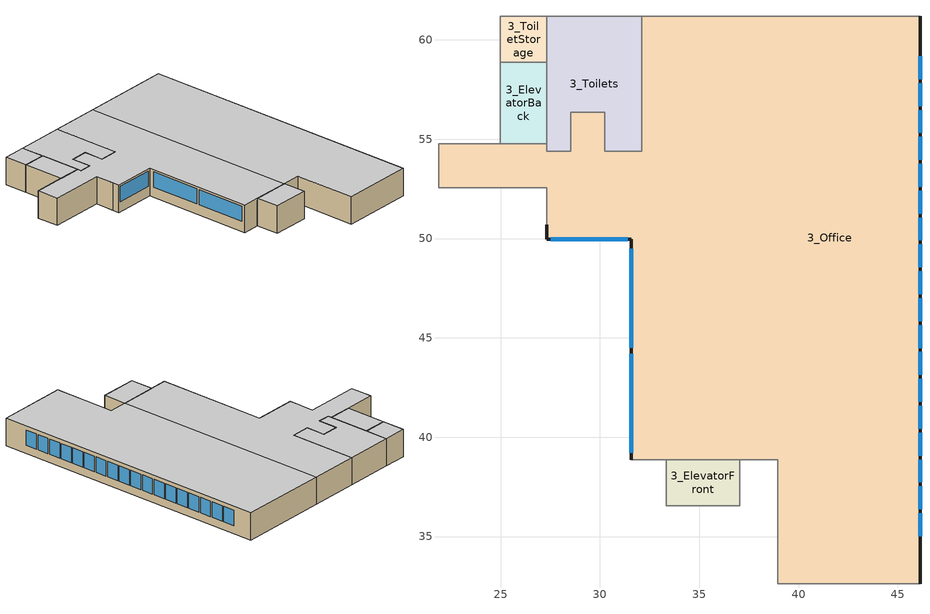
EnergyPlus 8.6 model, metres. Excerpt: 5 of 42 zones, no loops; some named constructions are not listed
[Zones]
3_ElevatorBack
 floor to 2_ElevatorBack (STD_CEI1): 27.32,58.87 27.32,54.77 24.99,54.77 24.99,58.87 z8.35
 wall to 1_StairsBack (STD_PAR1 Reversed): 24.99,58.87 24.99,54.77 z8.35:11.1
 wall to 3_ToiletStorage (STD_PAR1): 27.32,58.87 24.99,58.87 z8.35:11.1
 wall to 3_Toilets (STD_PAR1): 27.32,54.77 27.32,58.87 z8.35:11.1
 wall to 3_Office (STD_PAR1): 24.99,54.77 27.32,54.77 z8.35:11.1
 ceiling adiabatic (STD_CEI1): 27.32,54.77 27.32,58.87 24.99,58.87 24.99,54.77 z11.1
3_ElevatorFront
 floor to 2_ElevatorFront (STD_CEI1): 37.05,38.87 37.05,36.56 33.34,36.56 33.34,38.87 z8.35
 wall to 1_Corridor (STD_PAR1 Reversed): 37.05,36.56 37.05,38.87 z8.35:11.1
 wall adiabatic (STD_WAL2): 33.34,38.87 33.34,36.56 z8.35:11.1
 wall to 3_Office (STD_PAR1): 37.05,38.87 33.34,38.87 z8.35:11.1
 wall to 1_Corridor (STD_PAR1): 33.34,36.56 37.05,36.56 z8.35:11.1
 ceiling adiabatic (STD_CEI1): 37.05,36.56 37.05,38.87 33.34,38.87 33.34,36.56 z11.1
3_Office
 floor to 2_Meeting (STD_CEI1): 46.11,38.87 46.11,32.63 38.95,32.63 38.95,38.87 z8.35
 floor to 2_Office (STD_CEI1): 37.04,61.18 37.04,54.4 32.11,54.4 32.11,61.18 z8.35; 46.11,61.18 46.11,38.87 37.05,38.87 37.04,61.18 z8.35; 30.24,56.36 30.24,54.4 37.04,54.4 37.05,38.87 31.58,38.87 31.58,49.98 27.32,49.98 27.32,52.56 21.88,52.56 21.88,54.77 27.32,54.77 27.32,54.4 28.54,54.4 28.54,56.36 z8.35
 wall outside (STD_WAL2): 46.11,32.63 46.11,61.18 / 27.32,50.69 27.32,49.98 z8.35:11.1
 wall outside (STD_PART): 27.32,49.98 31.58,49.98 31.58,38.87 z8.35:11.1
 wall to 1_StairsBack (STD_PAR1 Reversed): 24.99,54.77 21.88,54.77 z8.35:11.1
 wall to 1_Corridor (STD_PAR1 Reversed): 37.05,38.87 38.95,38.87 38.95,32.63 z8.35:11.1
 wall to 3_Toilets (STD_PAR1 Reversed): 32.11,61.18 32.11,54.4 30.24,54.4 30.24,56.36 28.54,56.36 28.54,54.4 27.32,54.4 27.32,54.77 z8.35:11.1
 wall adiabatic (STD_PART): 38.95,32.63 46.11,32.63 / 46.11,61.18 37.04,61.18 32.11,61.18 z8.35:11.1
 wall adiabatic (STD_WAL2): 21.88,54.77 21.88,52.56 27.32,52.56 27.32,50.69 / 31.58,38.87 33.34,38.87 z8.35:11.1
 window (ExternalWiindow_71): 46.11,58.02 46.11,59.17 / 46.11,40.43 46.11,41.58 / 46.11,39.08 46.11,40.23 / 46.11,36.37 46.11,37.52 / 46.11,37.72 46.11,38.88 / 46.11,43.14 46.11,44.29 / 46.11,41.78 46.11,42.94 / 46.11,44.49 46.11,45.64 / 46.11,45.84 46.11,47 / 46.11,35.02 46.11,36.17 / 46.11,56.67 46.11,57.82 / 46.11,55.31 46.11,56.47 / 46.11,52.61 46.11,53.76 / 46.11,53.96 46.11,55.11 / 46.11,48.55 46.11,49.7 / 46.11,47.2 46.11,48.35 / 46.11,49.9 46.11,51.05 / 46.11,51.25 46.11,52.41 z9.16:10.7; 27.53,49.98 31.41,49.98 / 31.58,44.21 31.58,39.23 / 31.58,49.48 31.58,44.5 z9.35:10.9
 ceiling adiabatic (STD_CEI1): 46.11,32.63 46.11,61.18 37.04,61.18 37.05,38.87 38.95,38.87 38.95,32.63 z11.1; 37.05,38.87 37.04,61.18 32.11,61.18 32.11,54.4 30.24,54.4 30.24,56.36 28.54,56.36 28.54,54.4 27.32,54.4 27.32,54.77 21.88,54.77 21.88,52.56 27.32,52.56 27.32,49.98 31.58,49.98 31.58,38.87 z11.1
3_Toilets
 floor to 2_Toilets (STD_CEI1): 32.11,61.18 32.11,54.4 30.24,54.4 30.24,56.36 28.54,56.36 28.54,54.4 27.32,54.4 27.32,61.18 z8.35
 wall to 3_ToiletStorage (STD_PAR1 Reversed): 27.32,61.18 27.32,58.87 z8.35:11.1
 wall adiabatic (STD_PART): 32.11,61.18 27.32,61.18 z8.35:11.1
 ceiling adiabatic (STD_CEI1): 32.11,54.4 32.11,61.18 27.32,61.18 27.32,54.4 28.54,54.4 28.54,56.36 30.24,56.36 30.24,54.4 z11.1
3_ToiletStorage
 floor to 2_ToiletStorage (STD_CEI1): 27.32,61.18 27.32,58.87 24.99,58.87 24.99,61.18 z8.35
 wall to 1_StairsBack (STD_PAR1 Reversed): 24.99,61.18 24.99,58.87 z8.35:11.1
 wall adiabatic (STD_PART): 27.32,61.18 24.99,61.18 z8.35:11.1
 ceiling adiabatic (STD_CEI1): 27.32,58.87 27.32,61.18 24.99,61.18 24.99,58.87 z11.1
[Material] Roughness=Smooth; Thermal Absorptance=0.9; Solar Absorptance=0.7; Visible Absorptance=0.7
Name | Thickness {m} | Conductivity {W/m-K} | Density {kg/m3} | Specific Heat {J/kg-K}
STD_CC2-0.1 | 0.1 | 2.3 | 2300 | 1000
STD_CHP-0.02 | 0.02 | 0.13 | 500 | 1600
STD_SC1-0.05 | 0.05 | 1.15 | 1800 | 1000
STD_US4-0.0125 | 0.0125 | 0.21 | 700 | 1000
[Construction]
STD_CEIL Reversed: STD_US4-0.0125, STD_CC2-0.1, STD_SC1-0.05, STD_CHP-0.02
[Schedule:Day:Interval]
Schedule Day 181; Schedule Day 182; Schedule Day 183; Schedule Day 39; Schedule Day 180: No, 07:00, 0, 19:00, 1, 24:00, 0
Schedule Day 127: No, 24:00, 120
Schedule Day 133: No, 08:00, 1, 20:00, 0.35, 24:00, 1
Schedule Day 16: No, 06:00, 0.07, 07:00, 0.3, 08:00, 0.77, 14:00, 1, 15:00, 0.77, 20:00, 0.3, 24:00, 0.07
Schedule Day 179; Schedule Day 184; Schedule Day 185; Schedule Day 186; Schedule Day 187: No, 06:00, 0.1, 19:00, 1, 24:00, 0.1
Schedule Day 53: No, 08:00, 0, 12:00, 0.3, 14:00, 1, 15:00, 0.8, 24:00, 0
[Schedule:Week:Daily]
Schedule:Week:Daily {509e9cd5-0e80-41e7-bdd6-f898c0db2672}: Schedule Day 39, Schedule Day 39, Schedule Day 39, Schedule Day 39, Schedule Day 39, Schedule Day 39, Schedule Day 39, Schedule Day 39, Schedule Day 39, Schedule Day 39, Schedule Day 39, Schedule Day 39
Schedule:Week:Daily {ad5f5110-827d-478c-ab76-4246cd51a095}: Schedule Day 180, Schedule Day 180, Schedule Day 180, Schedule Day 180, Schedule Day 180, Schedule Day 180, Schedule Day 180, Schedule Day 180, Schedule Day 180, Schedule Day 180, Schedule Day 180, Schedule Day 180
Schedule:Week:Daily {60cb813a-f4a7-432f-97bd-e4915b605785}: Schedule Day 16, Schedule Day 16, Schedule Day 16, Schedule Day 16, Schedule Day 16, Schedule Day 16, Schedule Day 16, Schedule Day 16, Schedule Day 16, Schedule Day 16, Schedule Day 16, Schedule Day 16
Schedule:Week:Daily {570c0e20-6e59-43ec-a629-1f298bb901d7}: Schedule Day 133, Schedule Day 133, Schedule Day 133, Schedule Day 133, Schedule Day 133, Schedule Day 133, Schedule Day 133, Schedule Day 133, Schedule Day 133, Schedule Day 133, Schedule Day 133, Schedule Day 133
Schedule:Week:Daily {4a0ebdec-5dfa-4639-b3f3-760db32251f3}: Schedule Day 185, Schedule Day 185, Schedule Day 185, Schedule Day 185, Schedule Day 185, Schedule Day 185, Schedule Day 185, Schedule Day 185, Schedule Day 185, Schedule Day 185, Schedule Day 185, Schedule Day 185
Schedule:Week:Daily {837672c7-10e0-4b3f-9089-924f1767280b}: Schedule Day 186, Schedule Day 186, Schedule Day 186, Schedule Day 186, Schedule Day 186, Schedule Day 186, Schedule Day 186, Schedule Day 186, Schedule Day 186, Schedule Day 186, Schedule Day 186, Schedule Day 186
Schedule:Week:Daily {6ff54d45-c47b-4779-8bf7-b27bfda77375}: Schedule Day 187, Schedule Day 187, Schedule Day 187, Schedule Day 187, Schedule Day 187, Schedule Day 187, Schedule Day 187, Schedule Day 187, Schedule Day 187, Schedule Day 187, Schedule Day 187, Schedule Day 187
Schedule:Week:Daily {46adc5ce-c484-4357-961a-258921f86b9f}: Schedule Day 179, Schedule Day 179, Schedule Day 179, Schedule Day 179, Schedule Day 179, Schedule Day 179, Schedule Day 179, Schedule Day 179, Schedule Day 179, Schedule Day 179, Schedule Day 179, Schedule Day 179
Schedule:Week:Daily {875abaf8-3cc4-4350-9d63-7dd4d62de578}: Schedule Day 184, Schedule Day 184, Schedule Day 184, Schedule Day 184, Schedule Day 184, Schedule Day 184, Schedule Day 184, Schedule Day 184, Schedule Day 184, Schedule Day 184, Schedule Day 184, Schedule Day 184
